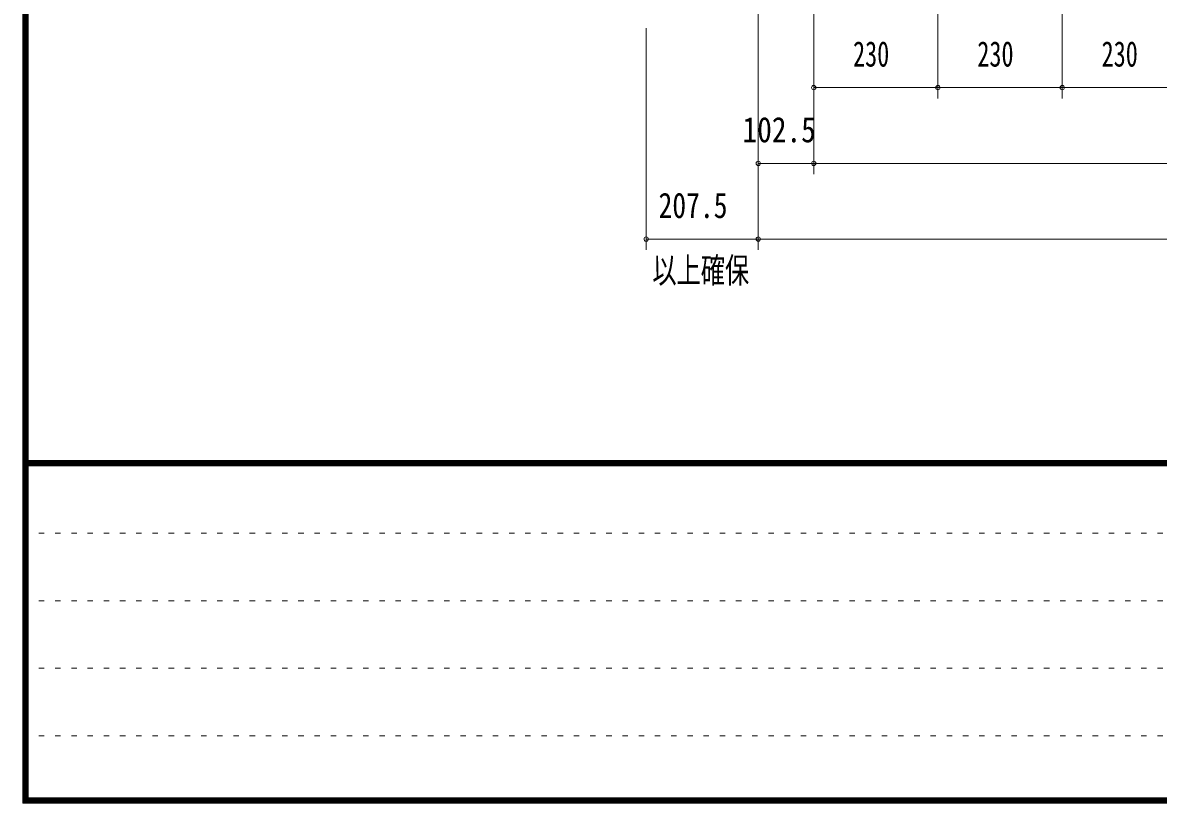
# Model space of a CAD drawing. Units: millimetres, scale not verified. Extents: x -5740 to 6033, y -4020 to 4020.
# Drawn here: x -5740 to -3639, y -4020 to -2577 of the extents above; entities that cross this region are included whole.
import ezdxf
from ezdxf.enums import TextEntityAlignment as Align

# ---------------------------------------------------------------- set-up
doc = ezdxf.new("R2010")
doc.units = ezdxf.units.MM
doc.header["$LTSCALE"] = 10
doc.linetypes.add('USER1', pattern=[3, 1, -2])
doc.layers.add('0-C_2ラック-F寸法', color=3, linetype='Continuous', lineweight=18)
doc.layers.add('1-0_F-F4PAPAER', color=5, linetype='Continuous', lineweight=18)
doc.styles.add('ＭＳ ゴシック', font='')
doc.styles.get('ＭＳ ゴシック').set_extended_font_data('MS Gothic')

msp = doc.modelspace()

# ---------------------------------------------------------------- linework, layer by layer
at = {"layer": '0-C_2ラック-F寸法'}
for p, q in [((-4378.75, -2996.6), (-4378.75, -1041.43)), ((-4276.25, -2856.6), (-4276.25, -1061.79)), ((-4046.25, -2716.6), (-4046.25, -1061.79)), ((-3816.25, -2716.6), (-3816.25, -1061.79)), ((-4586.25, -2996.6), (-4586.25, -2586.6)), ((-4276.25, -2696.6), (-4046.25, -2696.6)), ((-4046.25, -2696.6), (-3816.25, -2696.6)), ((-3816.25, -2696.6), (-3586.25, -2696.6)), ((-4378.75, -2836.6), (-4276.25, -2836.6)), ((-4326.25, -2836.6), (-296.25, -2836.6)), ((-4586.25, -2976.6), (-4378.75, -2976.6)), ((-4466.25, -2976.6), (-156.25, -2976.6))]:
    msp.add_line(p, q, dxfattribs=at)
for centre, start, end in [((-4276.25, -2696.6), 0, 180), ((-4276.25, -2696.6), 180, 0), ((-4046.25, -2696.6), 0, 180), ((-4046.25, -2696.6), 180, 0), ((-3816.25, -2696.6), 0, 180), ((-3816.25, -2696.6), 180, 0), ((-4378.75, -2836.6), 0, 180), ((-4378.75, -2836.6), 180, 0), ((-4276.25, -2836.6), 0, 180), ((-4276.25, -2836.6), 180, 0), ((-4586.25, -2976.6), 0, 180), ((-4586.25, -2976.6), 180, 0), ((-4378.75, -2976.6), 0, 180), ((-4378.75, -2976.6), 180, 0)]:
    msp.add_arc(centre, 4, start, end, dxfattribs=at)
at = {"layer": '1-0_F-F4PAPAER'}
for p, q in [((-5730.04, -3385.87), (5729.96, -3385.87)), ((5729.96, -3386.87), (-5730.04, -3386.87)), ((-5730.04, -3387.87), (5729.96, -3387.87)), ((5729.96, -3388.87), (-5730.04, -3388.87)), ((-5730.04, -3389.87), (5729.96, -3389.87)), ((5729.96, -3390.87), (-5730.04, -3390.87)), ((-5730.04, -3391.87), (5729.96, -3391.87)), ((5729.96, -3392.87), (-5730.04, -3392.87)), ((-5730.04, -3393.87), (5729.96, -3393.87)), ((5729.96, -3394.87), (-5730.04, -3394.87)), ((-5730.04, -3395.87), (5729.96, -3395.87))]:
    msp.add_line(p, q, dxfattribs=at)
at = {"layer": '1-0_F-F4PAPAER', "color": 6, "linetype": 'USER1'}
for p, q in [((1559.96, -3520.67), (-5740.04, -3520.67)), ((-5740.04, -3645.47), (1559.96, -3645.47)), ((1559.96, -3770.27), (-5740.04, -3770.27)), ((-5740.04, -3895.07), (556.76, -3895.07))]:
    msp.add_line(p, q, dxfattribs=at)
at = {"layer": '1-0_F-F4PAPAER'}
for points in [[(5739.96, 4020.13), (-5740.04, 4020.13), (-5740.04, -4019.87), (5739.96, -4019.87)], [(5738.96, 4019.13), (5738.96, -4018.87), (-5739.04, -4018.87), (-5739.04, 4019.13)], [(5737.96, 4018.13), (5737.96, -4017.87), (-5738.04, -4017.87), (-5738.04, 4018.13)], [(5736.96, 4017.13), (5736.96, -4016.87), (-5737.04, -4016.87), (-5737.04, 4017.13)], [(5735.96, 4016.13), (5735.96, -4015.87), (-5736.04, -4015.87), (-5736.04, 4016.13)], [(5734.96, 4015.13), (5734.96, -4014.87), (-5735.04, -4014.87), (-5735.04, 4015.13)], [(5733.96, 4014.13), (5733.96, -4013.87), (-5734.04, -4013.87), (-5734.04, 4014.13)], [(5732.96, 4013.13), (5732.96, -4012.87), (-5733.04, -4012.87), (-5733.04, 4013.13)], [(5731.96, 4012.13), (5731.96, -4011.87), (-5732.04, -4011.87), (-5732.04, 4012.13)], [(5730.96, 4011.13), (5730.96, -4010.87), (-5731.04, -4010.87), (-5731.04, 4011.13)], [(5729.96, 4010.13), (5729.96, -4009.87), (-5730.04, -4009.87), (-5730.04, 4010.13)]]:
    msp.add_lwpolyline(points, close=True, dxfattribs=at)

# ---------------------------------------------------------------- texts
at = {"layer": '0-C_2ラック-F寸法', "color": 7, "style": 'ＭＳ ゴシック'}
for s, width, p in [('230', 0.7, (-4203.38, -2671.8)), ('230', 0.7, (-3973.38, -2671.8)), ('230', 0.7, (-3743.38, -2671.8)), ('102.5', 0.85, (-4407.87, -2811.8)), ('207.5', 0.8, (-4563.34, -2951.8)), ('以上確保', 0.7, (-4574.72, -3071.8))]:
    msp.add_text(s, height=46.89, dxfattribs=dict(at, width=width)).set_placement(p, align=Align.BOTTOM_LEFT)

doc.saveas('drawing.dxf')
